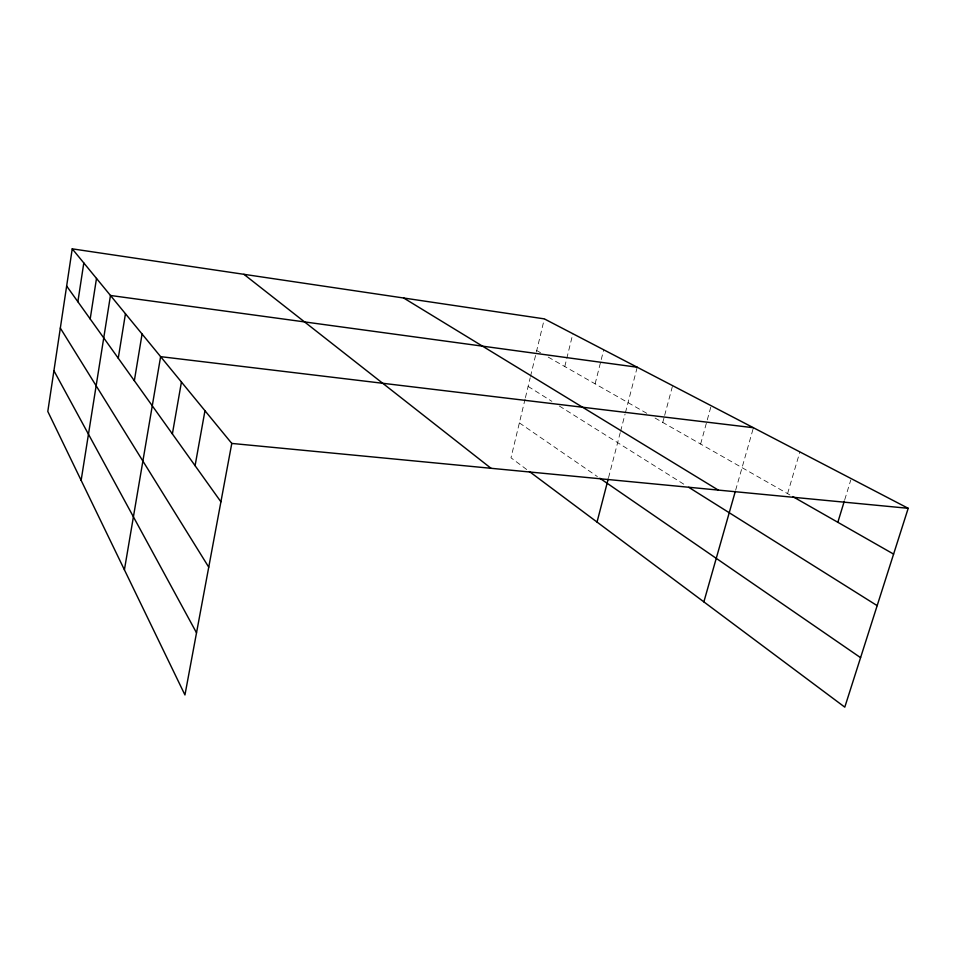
<?xml version="1.0" encoding="UTF-8"?>
<svg xmlns="http://www.w3.org/2000/svg" width="956" height="956" viewBox="0 0 956 956"><rect width="100%" height="100%" fill="white"/><g stroke="black" fill="none" stroke-linecap="round" stroke-linejoin="round"><path stroke-width="0.72" stroke-dasharray="4.78 3.58" d="M525.095 399.046L510.994 457.793L527.115 469.838M525.43 397.636L530.198 377.811M530.532 376.377L544.334 318.874M564.781 366.542L572.859 333.716M595.122 383.846L603.714 349.788M608.554 477.653L620.241 432.638M620.611 431.216L625.069 414.056M625.439 412.634L637.222 367.224M662.771 422.433L664.289 416.78M664.659 415.358L672.606 385.65M700.629 444.038L711.18 405.726M735.642 490.189L753.424 427.726M787.577 493.631L799.873 451.913M844.734 499.749L850.768 480.031M536.734 350.553L540.558 352.728M548.206 357.09L647.332 413.637M655.051 418.035L790.158 495.1M528.13 386.427L551.887 401.353M559.368 406.037L685.01 484.955M519.371 422.887L597.38 476.566"/><path stroke-width="1.43" d="M72.238 248.847L47.8 411.45L184.95 694.952L231.782 443.429L72.238 248.847L544.334 318.874L908.2 508.305L844.793 707.153L529.421 471.559M77.878 301.749L83.805 262.96M90.187 318.969L96.496 278.435M81.141 480.354L110.466 295.476L637.222 367.224M118.257 358.225L125.451 313.759M134.342 380.727L142.074 334.026M124.411 569.824L160.62 356.648L753.424 427.726M172.379 433.916L181.437 382.03M195.084 465.668L204.966 410.721M597.034 522.06L608.195 479.052M703.867 601.874L735.248 491.599M837.838 522.287L844.303 501.159M231.782 443.429L908.2 508.305M792.739 496.57L893.597 554.098M403.635 297.997L718.291 490.093M688.714 487.285L877.166 605.638M599.818 478.227L860.579 657.656M243.9 274.312L491.037 468.297M66.645 286.035L220.908 501.804M60.324 328.075L208.743 567.171M53.918 370.713L196.518 632.824"/></g></svg>
